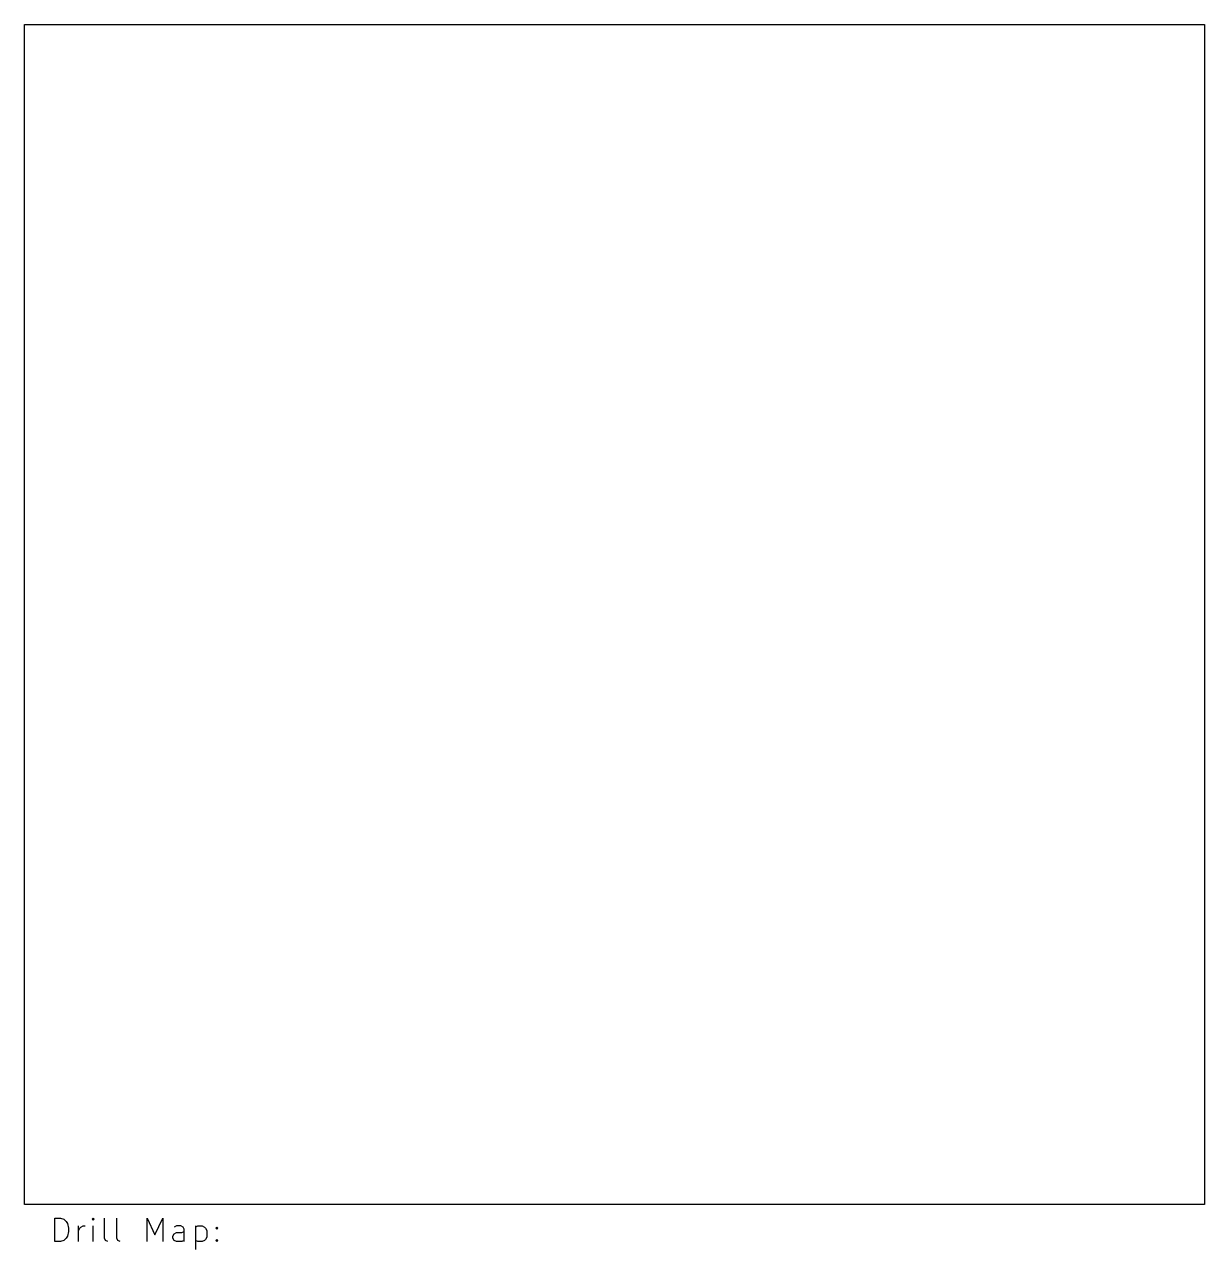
# Model space of a CAD drawing. Extents: x 0 to 100, y -104 to 0.
import ezdxf

# ---------------------------------------------------------------- set-up
doc = ezdxf.new("R2010")
doc.units = 0
doc.layers.add('BLACK', color=7, linetype='CONTINUOUS')

msp = doc.modelspace()

# ---------------------------------------------------------------- linework, layer by layer
at = {"layer": 'BLACK', "linetype": 'CONTINUOUS'}
for p, q in [((0, 0), (100, 0)), ((0, -100), (0, 0)), ((100, 0), (100, -100)), ((100, -100), (0, -100)), ((2.582768, -103.139838), (2.582768, -101.139838)), ((2.582768, -101.139838), (3.058958, -101.139838)), ((3.058958, -101.139838), (3.344673, -101.235076)), ((3.344673, -101.235076), (3.535149, -101.425552)), ((3.535149, -101.425552), (3.630387, -101.616028)), ((3.630387, -101.616028), (3.725625, -101.99698)), ((5.820863, -101.139838), (5.725625, -101.235076)), ((5.725625, -101.235076), (5.820863, -101.330314)), ((5.916101, -101.235076), (5.820863, -101.139838)), ((5.820863, -101.139838), (5.820863, -101.330314)), ((5.820863, -101.330314), (5.916101, -101.235076)), ((6.773244, -102.854123), (6.773244, -101.139838)), ((7.820863, -102.854123), (7.820863, -101.139838)), ((10.392292, -103.139838), (10.392292, -101.139838)), ((10.392292, -101.139838), (11.058959, -102.568409)), ((11.058959, -102.568409), (11.725625, -101.139838)), ((11.725625, -101.139838), (11.725625, -103.139838)), ((3.630387, -102.663647), (3.535149, -102.854123)), ((3.725625, -102.282695), (3.630387, -102.663647)), ((3.725625, -101.99698), (3.725625, -102.282695)), ((4.582768, -103.139838), (4.582768, -101.806504)), ((4.582768, -102.187457), (4.678006, -101.99698)), ((4.678006, -101.99698), (4.773244, -101.901742)), ((4.773244, -101.901742), (4.96372, -101.806504)), ((4.96372, -101.806504), (5.154197, -101.806504)), ((5.820863, -103.139838), (5.820863, -101.806504)), ((12.582768, -102.663647), (12.678006, -102.473171)), ((12.582768, -102.854123), (12.582768, -102.663647)), ((12.868482, -101.806504), (12.678006, -101.901742)), ((12.678006, -102.473171), (12.868482, -102.377933)), ((13.249435, -101.806504), (12.868482, -101.806504)), ((12.868482, -102.377933), (13.344673, -102.377933)), ((13.439911, -101.901742), (13.249435, -101.806504)), ((13.344673, -102.377933), (13.535149, -102.282695)), ((13.535149, -102.092219), (13.439911, -101.901742)), ((13.535149, -103.139838), (13.535149, -102.092219)), ((14.48753, -101.806504), (14.48753, -103.806504)), ((14.48753, -101.901742), (14.678006, -101.806504)), ((14.678006, -101.806504), (15.058959, -101.806504)), ((15.058959, -101.806504), (15.249435, -101.901742)), ((15.249435, -101.901742), (15.344673, -101.99698)), ((15.344673, -101.99698), (15.439911, -102.187457)), ((15.439911, -102.758885), (15.344673, -102.949361)), ((15.439911, -102.187457), (15.439911, -102.758885)), ((16.201816, -101.99698), (16.297054, -101.901742)), ((16.297054, -102.092219), (16.201816, -101.99698)), ((16.297054, -101.901742), (16.392292, -101.99698)), ((16.297054, -101.901742), (16.297054, -102.092219)), ((16.392292, -101.99698), (16.297054, -102.092219)), ((3.058958, -103.139838), (2.582768, -103.139838)), ((3.344673, -103.0446), (3.058958, -103.139838)), ((3.535149, -102.854123), (3.344673, -103.0446)), ((6.868482, -103.0446), (6.773244, -102.854123)), ((7.058958, -103.139838), (6.868482, -103.0446)), ((7.916101, -103.0446), (7.820863, -102.854123)), ((8.106577, -103.139838), (7.916101, -103.0446)), ((12.678006, -103.0446), (12.582768, -102.854123)), ((12.868482, -103.139838), (12.678006, -103.0446)), ((13.344673, -103.139838), (12.868482, -103.139838)), ((13.535149, -103.0446), (13.344673, -103.139838)), ((14.678006, -103.139838), (14.48753, -103.0446)), ((15.058959, -103.139838), (14.678006, -103.139838)), ((15.249435, -103.0446), (15.058959, -103.139838)), ((15.344673, -102.949361), (15.249435, -103.0446)), ((16.201816, -103.0446), (16.297054, -102.949361)), ((16.297054, -103.139838), (16.201816, -103.0446)), ((16.297054, -102.949361), (16.392292, -103.0446)), ((16.297054, -102.949361), (16.297054, -103.139838)), ((16.392292, -103.0446), (16.297054, -103.139838))]:
    msp.add_line(p, q, dxfattribs=at)

doc.saveas('drawing.dxf')
